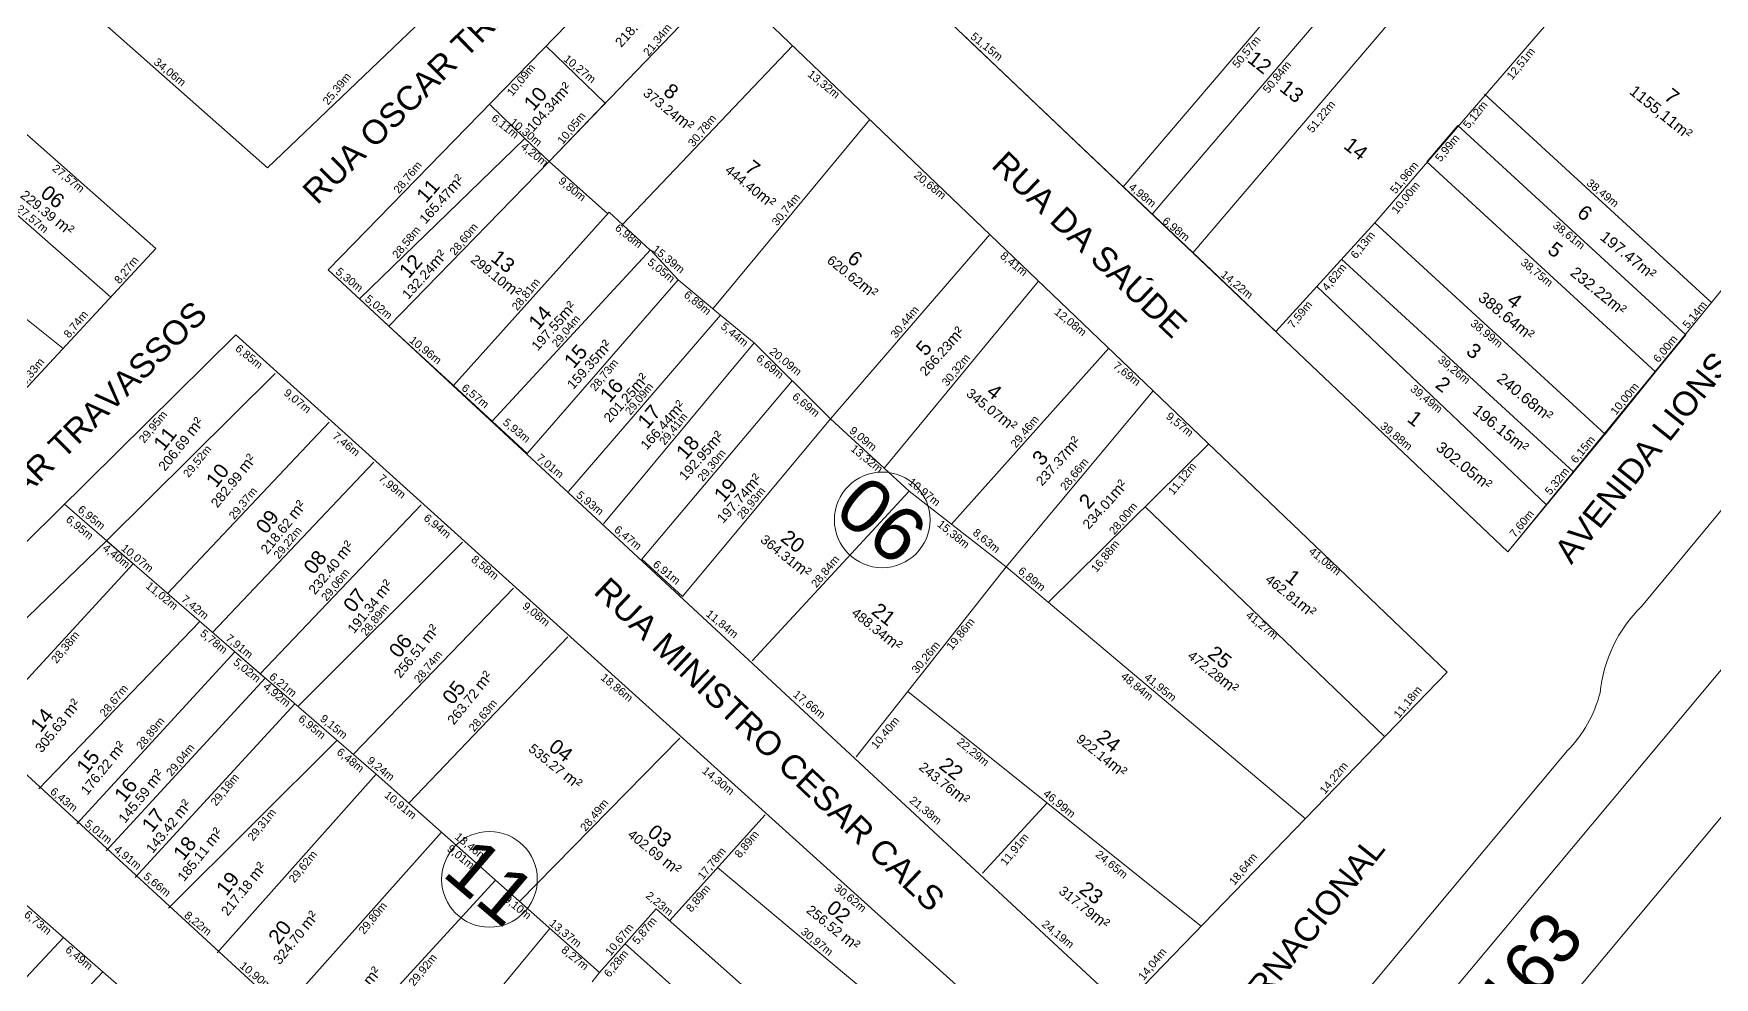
# Model space of a CAD drawing. Header units: metres. Extents: x 3808 to 8215, y 2374 to 6187.
# Drawn here: x 6209.6 to 6419.6, y 4025.9 to 4143.9 of the extents above; entities that cross this region are included whole.
import ezdxf
from ezdxf.enums import TextEntityAlignment as Align

# ---------------------------------------------------------------- set-up
doc = ezdxf.new("R2010")
doc.units = ezdxf.units.M
doc.linetypes.add('CENTER', pattern=[2, 1.25, -0.25, 0.25, -0.25])
for name, color, linetype in [('0 - Cotas', 7, 'Continuous'), ('0 - Linhas Quadras', 7, 'Continuous'), ('0 - MEIO FIO 2', 251, 'Continuous'), ('0 - Nome Ruas', 7, 'CENTER'), ('0 - Numero de Lotes', 6, 'Continuous'), ('0 - Número de Quadra', 7, 'CENTER'), ('0 - Área Dos Lotes', 1, 'Continuous'), ('vista', 7, 'Continuous')]:
    doc.layers.add(name, color=color, linetype=linetype)
doc.styles.add('Arial', font='arial.ttf')
doc.styles.add('pedro', font='arial.ttf', dxfattribs={"height": 3})

msp = doc.modelspace()

# ---------------------------------------------------------------- linework, layer by layer
at = {"layer": '0 - Cotas', "linetype": 'Continuous', "lineweight": 5}
for q in [(6398.893, 4085.279, 0), (6398.639, 4084.969, 0)]:
    msp.add_line((6393.824, 4079.089, 0), q, dxfattribs=at)
at = {"layer": '0 - Linhas Quadras', "linetype": 'Continuous', "lineweight": 5}
for p, q in [((6388.285, 4174.586, 0), (6345.771, 4124.717, 0)), ((6393.824, 4079.089, 0), (6299.65, 4168.51, 0)), ((6238.848, 4127.056, 0), (6278.35, 4164.826, 0)), ((6308.57, 4160.041, 0), (6345.771, 4124.717, 0)), ((6349.397, 4121.274, 0), (6382.39, 4159.975, 0)), ((6246.454, 4114.337, 0), (6288.562, 4157.602, 0)), ((6288.562, 4157.602, 0), (6386.23, 4064.042, 0)), ((6354.473, 4116.454, 0), (6387.709, 4155.44, 0)), ((6213.335, 4149.669, 0), (6238.848, 4127.056, 0)), ((6295.886, 4150.588, 0), (6274.057, 4127.875, 0)), ((6377.186, 4120.205, 0), (6399.167, 4145.671, 0)), ((6335.811, 4134.175, 0), (6325.658, 4143.815, 0)), ((6281.046, 4135.147, 0), (6273.632, 4142.313, 0)), ((6283.196, 4119.981, 0), (6304.479, 4142.355, 0)), ((6204.22, 4135.257, 0), (6224.908, 4116.997, 0)), ((6271.028, 4130.747, 0), (6266.595, 4135.031, 0)), ((6274.057, 4127.875, 0), (6281.046, 4135.147, 0)), ((6390.897, 4136.271, 0), (6419.311, 4110.2, 0)), ((6314.13, 4133.11, 0), (6294.482, 4109.467, 0)), ((6344.513, 4125.912, 0), (6335.811, 4134.175, 0)), ((6438.32, 4133.617, 0), (6393.824, 4079.089, 0)), ((6250.335, 4110.706, 0), (6271.028, 4130.747, 0)), ((6271.028, 4130.747, 0), (6274.057, 4127.875, 0)), ((6383.677, 4127.812, 0), (6387.572, 4132.376, 0)), ((6416.062, 4106.212, 0), (6387.572, 4132.376, 0)), ((6198.553, 4129.133, 0), (6219.273, 4110.918, 0)), ((6274.057, 4127.875, 0), (6254.034, 4107.293, 0)), ((6274.057, 4127.875, 0), (6281.362, 4121.323, 0)), ((6412.272, 4101.56, 0), (6383.677, 4127.812, 0)), ((6348.864, 4121.781, 0), (6344.513, 4125.912, 0)), ((6345.771, 4124.717, 0), (6364.817, 4106.632, 0)), ((6345.771, 4124.717, 0), (6354.473, 4116.454, 0)), ((6345.771, 4124.717, 0), (6349.397, 4121.274, 0)), ((6213.32, 4104.496, 0), (6191.699, 4121.727, 0)), ((6262.103, 4099.849, 0), (6281.534, 4121.514, 0)), ((6281.534, 4121.514, 0), (6286.674, 4116.772, 0)), ((6357.566, 4113.518, 0), (6348.864, 4121.781, 0)), ((6364.817, 4106.632, 0), (6377.186, 4120.205, 0)), ((6377.186, 4120.205, 0), (6405.969, 4093.796, 0)), ((6329.11, 4118.76, 0), (6309.199, 4095.716, 0)), ((6224.908, 4116.997, 0), (6206.281, 4096.903, 0)), ((6266.943, 4095.384, 0), (6286.705, 4116.807, 0)), ((6286.705, 4116.807, 0), (6290.159, 4113.06, 0)), ((6373.052, 4115.668, 0), (6402.03, 4089.074, 0)), ((6345.712, 4022.13, 0), (6246.454, 4114.337, 0)), ((6364.817, 4106.632, 0), (6357.566, 4113.518, 0)), ((6290.159, 4113.06, 0), (6271.31, 4091.357, 0)), ((6295.46, 4108.654, 0), (6290.159, 4113.06, 0)), ((6315.896, 4089.538, 0), (6335.202, 4112.924, 0)), ((6364.817, 4106.632, 0), (6369.936, 4112.249, 0)), ((6369.936, 4112.249, 0), (6398.65, 4084.961, 0)), ((6254.034, 4107.293, 0), (6250.335, 4110.706, 0)), ((6254.034, 4107.293, 0), (6262.103, 4099.849, 0)), ((6295.46, 4108.654, 0), (6276.475, 4086.592, 0)), ((6299.642, 4105.179, 0), (6295.46, 4108.654, 0)), ((6202.41, 4074.071, 0), (6234.916, 4106.185, 0)), ((6234.916, 4106.185, 0), (6343.058, 4008.55, 0)), ((6299.642, 4105.179, 0), (6280.845, 4082.56, 0)), ((6309.199, 4095.716, 0), (6299.642, 4105.179, 0)), ((6412.272, 4101.56, 0), (6416.062, 4106.212, 0)), ((6324.333, 4082.517, 0), (6343.955, 4104.539, 0)), ((6239.831, 4101.363, 0), (6218.741, 4080.457, 0)), ((6405.969, 4093.796, 0), (6412.272, 4101.56, 0)), ((6261.561, 4100.349, 0), (6266.943, 4095.384, 0)), ((6285.611, 4078.164, 0), (6304.42, 4100.448, 0)), ((6331.144, 4077.21, 0), (6349.525, 4099.203, 0)), ((6246.579, 4095.28, 0), (6226.362, 4073.86, 0)), ((6271.31, 4091.357, 0), (6266.943, 4095.384, 0)), ((6309.199, 4095.716, 0), (6290.698, 4073.471, 0)), ((6319.012, 4086.664, 0), (6309.199, 4095.716, 0)), ((6407.447, 4095.585, 0), (6393.824, 4079.089, 0)), ((6356.463, 4092.558, 0), (6336.413, 4072.769, 0)), ((6252.126, 4090.281, 0), (6231.976, 4069.001, 0)), ((6319.012, 4086.664, 0), (6299.419, 4065.425, 0)), ((6319.012, 4086.664, 0), (6331.144, 4077.21, 0)), ((6252.449, 4051.28, 0), (6213.482, 4085.009, 0)), ((6258.065, 4084.927, 0), (6237.964, 4063.818, 0)), ((6348.504, 4084.702, 0), (6378.377, 4056.022, 0)), ((6393.824, 4079.089, 0), (6398.65, 4084.961, 0)), ((6218.741, 4080.457, 0), (6198.157, 4060.546, 0)), ((6218.741, 4080.457, 0), (6222.069, 4077.576, 0)), ((6263.229, 4080.272, 0), (6242.663, 4059.751, 0)), ((6290.698, 4073.471, 0), (6285.611, 4078.164, 0)), ((6222.069, 4077.576, 0), (6202.648, 4056.422, 0)), ((6331.144, 4077.21, 0), (6312.423, 4053.43, 0)), ((6368.497, 4045.731, 0), (6331.144, 4077.21, 0)), ((6269.614, 4074.517, 0), (6249.584, 4053.76, 0)), ((6210.273, 4049.422, 0), (6230.405, 4070.361, 0)), ((6276.364, 4068.432, 0), (6256.528, 4047.652, 0)), ((6304.81, 3962.863, 0), (6193.494, 4065.224, 0)), ((6234.775, 4066.578, 0), (6215.021, 4045.062, 0)), ((6234.775, 4066.578, 0), (6238.571, 4063.293, 0)), ((6238.571, 4063.293, 0), (6218.718, 4041.669, 0)), ((6386.23, 4064.042, 0), (6345.712, 4022.13, 0)), ((6318.857, 4061.603, 0), (6355.543, 4032.239, 0)), ((6242.291, 4060.073, 0), (6222.34, 4038.343, 0)), ((6247.546, 4055.524, 0), (6226.512, 4034.513, 0)), ((6290.393, 4055.787, 0), (6270.337, 4035.372, 0)), ((6252.449, 4051.28, 0), (6232.581, 4028.94, 0)), ((6280.34, 4026.476, 0), (6252.449, 4051.28, 0)), ((6260.608, 4044.024, 0), (6252.449, 4051.28, 0)), ((6336.261, 4047.672, 0), (6328.171, 4038.902, 0)), ((6289.106, 4032.973, 0), (6301.029, 4046.199, 0)), ((6240.626, 4021.555, 0), (6260.608, 4044.024, 0)), ((6228.316, 4017.823, 0), (6201.989, 4040.775, 0)), ((6267.347, 4038.031, 0), (6246.917, 4015.779, 0)), ((6295.067, 4039.586, 0), (6338.556, 4003.237, 0)), ((6280.34, 4026.476, 0), (6287.437, 4034.456, 0)), ((6287.437, 4034.456, 0), (6331.743, 3995.085, 0)), ((6254.755, 4008.583, 0), (6274.153, 4031.978, 0)), ((6213.384, 4030.841, 0), (6193.01, 4009.073, 0)), ((6327.956, 3990.554, 0), (6283.53, 4030.063, 0)), ((6218.276, 4026.576, 0), (6198.026, 4005.116, 0)), ((6279.404, 4025.323, 0), (6280.34, 4026.476, 0))]:
    msp.add_line(p, q, dxfattribs=at)
at = {"layer": '0 - MEIO FIO 2', "lineweight": 5}
for p, q in [((6250.49, 3842.164), (6454.604, 4086.831)), ((6410.522, 4072.244), (6422.821, 4087.116)), ((6438.475, 4085.897), (6242.044, 3850.727)), ((6328.487, 3967.05), (6401.267, 4054.219))]:
    msp.add_line(p, q, dxfattribs=at)
for centre, radius, start, end in [((6422.832, 4059.698), 17.576, 134.45333, 174.33706), ((6389.748, 4065.482), 16.11, 315.64333, 345.44022)]:
    msp.add_arc(centre, radius, start, end, dxfattribs=at)
at = {"layer": '0 - Número de Quadra', "linetype": 'ByBlock', "lineweight": 5}
for centre in [(6315.66, 4083.065, 0), (6266.59, 4038.121, 0)]:
    msp.add_circle(centre, 5.979, dxfattribs=at)

# ---------------------------------------------------------------- texts
at = {"layer": '0 - Cotas', "lineweight": 5, "style": 'Arial'}
for s, rotation, p in [('21,34m', 50.93117, (6286.48, 4140.968, 0)), ('51,15m', 320.93117, (6326.598, 4143.327, 0)), ('50,57m', 50.93117, (6360.07, 4139.451, 0)), ('10,27m', 320.93117, (6275.758, 4140.528, 0)), ('12,51m', 50.93117, (6394.344, 4137.985, 0)), ('34,06m', 320.93117, (6224.547, 4140.131, 0)), ('25,39m', 50.93117, (6246.43, 4134.849, 0)), ('10,09m', 50.93117, (6269.443, 4135.95, 0)), ('13,32m', 320.93117, (6306.248, 4138.609, 0)), ('50,84m', 50.93117, (6363.886, 4136.31, 0)), ('51,22m', 50.93117, (6369.405, 4131.359, 0)), ('5,12m', 50.93117, (6388.906, 4131.902, 0)), ('6,11m', 320.93117, (6266.74, 4133.102, 0)), ('10,30m', 320.93117, (6269.032, 4132.628, 0)), ('10,05m', 50.93117, (6275.753, 4129.93, 0)), ('30,78m', 50.93117, (6292.068, 4129.623, 0)), ('5,99m', 50.93117, (6385.409, 4127.742, 0)), ('4,20m', 320.93117, (6270.413, 4129.585, 0)), ('27,57m', 320.93117, (6211.877, 4126.836, 0)), ('28,76m', 50.93117, (6255.278, 4123.769, 0)), ('20,68m', 320.93117, (6319.523, 4125.994, 0)), ('51,96m', 50.93117, (6379.791, 4123.743, 0)), ('9,80m', 320.93117, (6275.119, 4125.266, 0)), ('4,98m', 320.93117, (6346.357, 4124.507, 0)), ('10,00m', 50.93117, (6379.96, 4121.23, 0)), ('38,49m', 320.93117, (6403.559, 4125.005, 0)), ('27,57m', 320.93117, (6207.375, 4121.789, 0)), ('30,74m', 50.93117, (6302.537, 4119.744, 0)), ('28,60m', 50.93117, (6262.282, 4116.047, 0)), ('6,98m', 320.93117, (6282.181, 4119.399, 0)), ('6,98m', 320.93117, (6350.562, 4120.266, 0)), ('38,61m', 320.93117, (6399.336, 4119.731, 0)), ('28,58m', 50.93117, (6255.12, 4115.661, 0)), ('6,13m', 50.93117, (6374.847, 4115.619, 0)), ('8,27m', 50.93117, (6220.393, 4112.491, 0)), ('5,05m', 320.93117, (6286.245, 4115.094, 0)), ('15,39m', 320.93117, (6286.851, 4116.731, 0)), ('8,41m', 320.93117, (6330.301, 4115.905, 0)), ('38,75m', 320.93117, (6395.328, 4115.081, 0)), ('5,30m', 320.93117, (6247.282, 4113.934, 0)), ('14,22m', 320.93117, (6357.862, 4113.559, 0)), ('4,62m', 50.93117, (6371.276, 4111.587, 0)), ('28,81m', 50.93117, (6270.055, 4109.144, 0)), ('6,89m', 320.93117, (6290.777, 4111.036, 0)), ('5,02m', 320.93117, (6250.942, 4110.524, 0)), ('30,44m', 50.93117, (6317.385, 4105.693, 0)), ('12,08m', 320.93117, (6337.065, 4108.897, 0)), ('7,59m', 50.93117, (6367, 4106.928, 0)), ('5,14m', 50.93117, (6416.327, 4106.902, 0)), ('8,74m', 50.93117, (6214.071, 4105.708, 0)), ('29,04m', 50.93117, (6275.061, 4104.558, 0)), ('5,44m', 320.93117, (6295.404, 4107.084, 0)), ('38,99m', 320.93117, (6389.064, 4107.454, 0)), ('10,96m', 320.93117, (6256.488, 4105.37, 0)), ('6,00m', 50.93117, (6412.645, 4102.645, 0)), ('10,33m', 50.93117, (6208.109, 4099.185, 0)), ('6,85m', 320.93117, (6234.741, 4104.326, 0)), ('28,73m', 50.93117, (6279.825, 4099.06, 0)), ('6,69m', 320.93117, (6299.829, 4103.073, 0)), ('20,09m', 320.93117, (6301.473, 4103.946, 0)), ('30,32m', 50.93117, (6323.78, 4099.687, 0)), ('39,26m', 320.93117, (6384.995, 4102.901, 0)), ('7,69m', 320.93117, (6344.417, 4102.17, 0)), ('9,07m', 320.93117, (6240.8, 4098.776, 0)), ('6,57m', 320.93117, (6263.012, 4099.389, 0)), ('29,09m', 50.93117, (6284.204, 4096.085, 0)), ('6,69m', 320.93117, (6304.326, 4098.303, 0)), ('39,49m', 320.93117, (6381.538, 4099.288, 0)), ('10,00m', 50.93117, (6407.322, 4096.097, 0)), ('29,95m', 50.93117, (6223.464, 4092.58, 0)), ('5,93m', 320.93117, (6268.175, 4095.081, 0)), ('29,41m', 50.93117, (6288.48, 4092.332, 0)), ('9,09m', 320.93117, (6311.461, 4094.054, 0)), ('29,46m', 50.93117, (6332.38, 4091.991, 0)), ('9,57m', 320.93117, (6351.02, 4095.835, 0)), ('39,88m', 320.93117, (6377.776, 4094.63, 0)), ('7,46m', 320.93117, (6246.892, 4093.38, 0)), ('6,15m', 50.93117, (6402.34, 4090.05, 0)), ('29,52m', 50.93117, (6228.997, 4088.269, 0)), ('7,01m', 320.93117, (6272.359, 4090.641, 0)), ('29,30m', 50.93117, (6293.252, 4087.768, 0)), ('13,32m', 320.93117, (6311.619, 4091.8, 0)), ('28,66m', 50.93117, (6338.571, 4086.669, 0)), ('7,99m', 320.93117, (6252.626, 4088.093, 0)), ('11,12m', 50.93117, (6352.032, 4086.096, 0)), ('5,32m', 50.93117, (6399.112, 4086.094, 0)), ('29,37m', 50.93117, (6234.708, 4083.032, 0)), ('5,93m', 320.93117, (6277.34, 4086.009, 0)), ('28,93m', 50.93117, (6298.185, 4083.056, 0)), ('10,97m', 320.93117, (6318.807, 4087.63, 0)), ('6,95m', 320.93117, (6215.063, 4084.202, 0)), ('28,00m', 50.93117, (6344.674, 4081.126, 0)), ('7,60m', 50.93117, (6394.711, 4080.779, 0)), ('6,95m', 320.93117, (6213.588, 4082.959, 0)), ('29,22m', 50.93117, (6240.287, 4078.103, 0)), ('6,94m', 320.93117, (6258.273, 4083.137, 0)), ('6,47m', 320.93117, (6282.081, 4081.679, 0)), ('15,38m', 320.93117, (6322.445, 4082.362, 0)), ('10,07m', 320.93117, (6220.488, 4079.375, 0)), ('8,63m', 320.93117, (6326.875, 4081.298, 0)), ('16,88m', 50.93117, (6342.435, 4076.415, 0)), ('4,40m', 320.93117, (6218.168, 4079.388, 0)), ('8,58m', 320.93117, (6264.214, 4077.952, 0)), ('6,91m', 320.93117, (6286.914, 4077.339, 0)), ('28,84m', 50.93117, (6307.452, 4074.507, 0)), ('41,08m', 320.93117, (6368.854, 4078.973, 0)), ('29,06m', 50.93117, (6246.251, 4072.835, 0)), ('6,89m', 320.93117, (6332.534, 4076.518, 0)), ('11,02m', 320.93117, (6223.552, 4074.658, 0)), ('7,42m', 320.93117, (6227.99, 4072.987, 0)), ('28,89m', 50.93117, (6251.183, 4068.474, 0)), ('9,08m', 320.93117, (6270.624, 4072.114, 0)), ('11,84m', 320.93117, (6293.544, 4071.138, 0)), ('5,78m', 320.93117, (6230.343, 4068.696, 0)), ('19,86m', 50.93117, (6324.354, 4066.676, 0)), ('41,27m', 320.93117, (6360.999, 4070.978, 0)), ('28,38m', 50.93117, (6212.506, 4065.035, 0)), ('7,91m', 320.93117, (6233.529, 4068.105, 0)), ('30,26m', 50.93117, (6320.014, 4063.775, 0)), ('5,02m', 320.93117, (6234.497, 4065.104, 0)), ('28,74m', 50.93117, (6257.835, 4062.601, 0)), ('6,21m', 320.93117, (6238.987, 4063.289, 0)), ('18,86m', 320.93117, (6280.399, 4063.183, 0)), ('48,84m', 320.93117, (6345.386, 4063.333, 0)), ('41,95m', 320.93117, (6348.292, 4063.226, 0)), ('28,67m', 50.93117, (6218.575, 4058.354, 0)), ('4,92m', 320.93117, (6238.235, 4062.045, 0)), ('17,66m', 320.93117, (6304.435, 4061.082, 0)), ('11,18m', 50.93117, (6380.221, 4058.171, 0)), ('28,63m', 50.93117, (6264.683, 4056.505, 0)), ('28,89m', 50.93117, (6223.135, 4054.282, 0)), ('6,95m', 320.93117, (6242.621, 4058.024, 0)), ('9,15m', 320.93117, (6245.334, 4058.046, 0)), ('10,40m', 50.93117, (6314.941, 4054.333, 0)), ('29,04m', 50.93117, (6226.881, 4050.943, 0)), ('22,29m', 320.93117, (6324.897, 4055.136, 0)), ('6,48m', 320.93117, (6247.414, 4053.866, 0)), ('9,24m', 320.93117, (6251.206, 4052.804, 0)), ('14,22m', 50.93117, (6370.977, 4048.687, 0)), ('29,18m', 50.93117, (6232.441, 4047.216, 0)), ('14,30m', 320.93117, (6293.067, 4051.54, 0)), ('6,43m', 320.93117, (6211.618, 4048.94, 0)), ('10,91m', 320.93117, (6253.36, 4048.501, 0)), ('21,38m', 320.93117, (6318.971, 4047.835, 0)), ('46,99m', 320.93117, (6335.671, 4048.677, 0)), ('29,31m', 50.93117, (6237.06, 4042.845, 0)), ('28,49m', 50.93117, (6278.601, 4044.041, 0)), ('5,01m', 320.93117, (6215.932, 4044.928, 0)), ('4,91m', 320.93117, (6219.592, 4041.696, 0)), ('9,01m', 320.93117, (6261.202, 4041.781, 0)), ('18,46m', 320.93117, (6262.169, 4043.293, 0)), ('8,89m', 50.93117, (6297.883, 4040.704, 0)), ('11,91m', 50.93117, (6331.109, 4039.754, 0)), ('29,62m', 50.93117, (6242.204, 4037.607, 0)), ('17,78m', 50.93117, (6293.269, 4038.005, 0)), ('24,65m', 320.93117, (6342.216, 4041.077, 0)), ('18,64m', 50.93117, (6359.658, 4037.29, 0)), ('5,66m', 320.93117, (6223.254, 4038.32, 0)), ('9,10m', 320.93117, (6268.301, 4035.488, 0)), ('2,23m', 320.93117, (6286.024, 4035.928, 0)), ('8,89m', 50.93117, (6291.824, 4033.936, 0)), ('30,62m', 320.93117, (6309.559, 4036.878, 0)), ('6,73m', 320.93117, (6208.362, 4033.56, 0)), ('8,22m', 320.93117, (6228.365, 4033.461, 0)), ('29,80m', 50.93117, (6250.928, 4031.172, 0)), ('13,37m', 320.93117, (6273.972, 4032.475, 0)), ('10,67m', 50.93117, (6281.732, 4028.482, 0)), ('5,87m', 50.93117, (6285.115, 4029.9, 0)), ('30,97m', 320.93117, (6305.393, 4031.429, 0)), ('24,19m', 320.93117, (6335.501, 4032.357, 0)), ('6,49m', 320.93117, (6213.512, 4029.17, 0)), ('8,27m', 320.93117, (6275.464, 4029.141, 0)), ('10,90m', 320.93117, (6235.295, 4027.169, 0)), ('29,92m', 50.93117, (6257.168, 4024.693, 0)), ('6,28m', 50.93117, (6281.567, 4025.782, 0)), ('14,04m', 50.93117, (6348.323, 4025.417, 0))]:
    msp.add_text(s, height=1, rotation=rotation, dxfattribs=at).set_placement(p)
at = {"layer": '0 - Nome Ruas', "linetype": 'Continuous', "lineweight": 5, "style": 'pedro'}
for s, rotation, p in [('RUA OSCAR TRAVASSOS', 44.64404, (6245.07, 4122.34, 0)), ('AVENIDA LIONS INTERNACIONAL', 51.35991, (6401.743, 4077.392, 0)), ('RUA DA SAÚDE', 316.48548, (6329.142, 4127.235, 0)), ('RUA OSCAR TRAVASSOS', 44.64404, (6194.776, 4072.211, 0)), ('RUA MINISTRO CESAR CALS', 316.48548, (6279.457, 4073.958, 0)), ('AVENIDA LIONS INTERNACIONAL', 51.35991, (6336.62, 3989.349, 0))]:
    msp.add_text(s, height=3, rotation=rotation, dxfattribs=at).set_placement(p)
at = {"layer": '0 - Numero de Lotes', "lineweight": 5, "style": 'Arial'}
for s, height, rotation, p in [('12', 1.8197, 321.92725, (6361.14, 4140.417, -540.279)), ('10', 1.8197, 49.05132, (6272.081, 4134.069, -540.279)), ('8', 1.82, 321.92725, (6288.18, 4136.371, -540.279)), ('13', 1.8197, 321.92725, (6365.167, 4136.805, -540.279)), ('7', 1.82, 321.92725, (6413.2, 4135.744, -540.279)), ('14', 1.8197, 321.92725, (6373.168, 4129.627, -540.279)), ('7', 1.82, 321.92725, (6298.363, 4126.787, -540.279)), ('06', 1.8197, 321.92725, (6210.361, 4123.624, -540.279)), ('11', 1.8197, 49.05132, (6258.663, 4122.558, -540.279)), ('6', 1.82, 321.92725, (6402.332, 4121.168, -540.279)), ('5', 1.82, 321.92725, (6398.638, 4116.565, -540.279)), ('12', 1.8197, 49.05132, (6256.504, 4113.133, -540.279)), ('13', 1.8197, 321.92725, (6266.621, 4115.547, -540.279)), ('6', 1.82, 321.92725, (6311.146, 4115.468, -540.279)), ('14', 1.8197, 49.05132, (6272.665, 4106.697, -540.279)), ('4', 1.82, 321.92725, (6393.546, 4110.217, -540.279)), ('5', 1.82, 49.05132, (6321.073, 4103.424, -540.279)), ('3', 1.82, 321.92725, (6388.47, 4103.912, -540.279)), ('15', 1.8197, 49.05132, (6277.106, 4101.87, -540.279)), ('2', 1.82, 321.92725, (6384.617, 4099.732, -540.279)), ('16', 1.8197, 49.05132, (6281.599, 4097.611, -540.279)), ('4', 1.82, 321.92725, (6328.55, 4098.822, -540.279)), ('17', 1.8197, 49.05132, (6286.293, 4094.316, -540.279)), ('1', 1.82, 321.92725, (6381.114, 4095.471, -540.279)), ('11', 1.8197, 51.92725, (6225.889, 4091.551, -540.279)), ('18', 1.8197, 49.05132, (6291.106, 4090.484, -540.279)), ('3', 1.82, 49.05132, (6335.599, 4089.702, -540.279)), ('10', 1.8197, 51.92725, (6232.446, 4086.962, -540.279)), ('19', 1.8197, 49.05132, (6295.839, 4085.141, -540.279)), ('2', 1.82, 49.05132, (6341.43, 4084.286, -540.279)), ('09', 1.8197, 51.92725, (6238.674, 4081.167, -540.279)), ('20', 1.8197, 321.92725, (6302.831, 4080.542, -540.279)), ('08', 1.8197, 51.92725, (6244.643, 4076.112, -540.279)), ('1', 1.82, 321.92725, (6365.871, 4075.6, -540.279)), ('07', 1.8197, 51.92725, (6249.597, 4071.357, -540.279)), ('21', 1.8197, 321.92725, (6314.176, 4071.422, -540.279)), ('06', 1.8197, 51.92725, (6255.303, 4065.663, -540.279)), ('25', 1.8197, 321.92725, (6356.169, 4066.057, -540.279)), ('05', 1.8197, 51.92725, (6261.982, 4059.827, -540.279)), ('14', 1.8197, 51.92725, (6210.509, 4056.363, -540.279)), ('04', 1.8197, 321.92725, (6273.853, 4054.404, -540.279)), ('24', 1.8197, 321.92725, (6342.283, 4055.599, -540.279)), ('15', 1.8197, 51.92725, (6216.273, 4051.158, -540.279)), ('22', 1.8197, 321.92725, (6322.616, 4052.122, -540.279)), ('16', 1.8197, 51.92725, (6220.991, 4047.644, -540.279)), ('17', 1.8197, 51.92725, (6224.437, 4043.866, -540.279)), ('03', 1.8197, 321.92725, (6286.2, 4043.712, -540.279)), ('18', 1.8197, 51.92725, (6228.36, 4040.352, -540.279)), ('19', 1.8197, 51.92725, (6233.727, 4035.93, -540.279)), ('23', 1.8197, 321.92725, (6340.114, 4036.61, -540.279)), ('02', 1.8197, 321.92725, (6308.553, 4034.241, -540.279)), ('20', 1.8197, 51.92725, (6240.24, 4029.854, -540.279))]:
    msp.add_text(s, height=height, rotation=rotation, dxfattribs=at).set_placement(p)
at = {"layer": '0 - Número de Quadra', "linetype": 'Continuous', "lineweight": 5, "style": 'pedro'}
for s, rotation, p in [('06', 320.40699, (6309.352, 4083.821, 0)), ('11', 319.60113, (6260.51, 4038.706, 0))]:
    msp.add_text(s, height=6.7786, rotation=rotation, dxfattribs=at).set_placement(p)
at = {"layer": '0 - Área Dos Lotes', "lineweight": 5, "style": 'Arial'}
for s, height, rotation, p in [('218.74', 1.2, 48.05524, (6283.06, 4142.065, 0)), ('m²', 1.4, 48.05524, (6275.453, 4135.297, 0)), ('373.24', 1.2, 320.93117, (6285.682, 4136.226, 0)), ('1155,11m²', 1.4, 320.93117, (6408.887, 4136.435, 0)), ('104.34', 1.2, 48.05524, (6272.026, 4131.483, 0)), ('m²', 1.4, 320.93117, (6289.663, 4132.994, 0)), ('m²', 1.4, 48.05524, (6262.035, 4123.787, 0)), ('444.40', 1.2, 320.93117, (6295.904, 4126.61, 0)), ('229.39 ', 1.2, 320.93117, (6207.88, 4123.465, 0)), ('165.47', 1.2, 48.05524, (6258.607, 4119.973, 0)), ('m²', 1.4, 320.93117, (6299.884, 4123.379, 0)), ('m²', 1.4, 320.93117, (6212.223, 4119.94, 0)), ('197.47m²', 1.4, 320.93117, (6405.218, 4118.213, 0)), ('m²', 1.4, 48.05524, (6259.876, 4114.361, 0)), ('299.10', 1.2, 320.93117, (6264.14, 4115.389, 0)), ('620.62', 1.2, 320.93117, (6308.654, 4115.318, 0)), ('132.24', 1.2, 48.05524, (6256.448, 4110.548, 0)), ('232.22m²', 1.4, 320.93117, (6401.501, 4113.747, 0)), ('m²', 1.4, 320.93117, (6268.121, 4112.157, 0)), ('m²', 1.4, 320.93117, (6312.634, 4112.087, 0)), ('388.64m²', 1.4, 320.93117, (6389.99, 4110.623, 0)), ('m²', 1.4, 48.05524, (6276.037, 4107.925, 0)), ('197.55', 1.2, 48.05524, (6272.61, 4104.112, 0)), ('m²', 1.4, 48.05524, (6324.534, 4104.752, 0)), ('m²', 1.4, 48.05524, (6280.478, 4103.099, 0)), ('266.23', 1.2, 48.05524, (6321.107, 4100.938, 0)), ('159.35', 1.2, 48.05524, (6277.051, 4099.285, 0)), ('m²', 1.4, 48.05524, (6285.061, 4098.939, 0)), ('240.68m²', 1.4, 320.93117, (6392.312, 4100.491, 0)), ('201.25', 1.2, 48.05524, (6281.633, 4095.126, 0)), ('345.07', 1.2, 320.93117, (6326.052, 4098.677, 0)), ('m²', 1.4, 48.05524, (6289.665, 4095.544, 0)), ('196.15m²', 1.4, 320.93117, (6389.289, 4096.531, 0)), ('m²', 1.4, 50.93117, (6229.572, 4093.412, 0)), ('166.44', 1.2, 48.05524, (6286.237, 4091.731, 0)), ('m²', 1.4, 320.93117, (6330.033, 4095.445, 0)), ('206.69 ', 1.2, 50.93117, (6226.047, 4089.07, 0)), ('m²', 1.4, 48.05524, (6294.478, 4091.712, 0)), ('m²', 1.4, 48.05524, (6339.06, 4091.03, 0)), ('302.05m²', 1.4, 320.93117, (6384.715, 4091.899, 0)), ('m²', 1.4, 50.93117, (6236.129, 4088.823, 0)), ('192.95', 1.2, 48.05524, (6291.051, 4087.898, 0)), ('237.37', 1.2, 48.05524, (6335.633, 4087.216, 0)), ('282.99 ', 1.2, 50.93117, (6232.604, 4084.481, 0)), ('m²', 1.4, 48.05524, (6299.211, 4086.369, 0)), ('197.74', 1.2, 48.05524, (6295.784, 4082.556, 0)), ('m²', 1.4, 48.05524, (6344.891, 4085.614, 0)), ('m²', 1.4, 50.93117, (6242.358, 4083.029, 0)), ('234.01', 1.2, 48.05524, (6341.464, 4081.8, 0)), ('218.62 ', 1.2, 50.93117, (6238.833, 4078.686, 0)), ('m²', 1.4, 50.93117, (6248.327, 4077.974, 0)), ('364.31', 1.2, 320.93117, (6300.334, 4080.397, 0)), ('232.40 ', 1.2, 50.93117, (6244.802, 4073.631, 0)), ('m²', 1.4, 320.93117, (6304.315, 4077.166, 0)), ('462.81', 1.2, 320.93117, (6363.411, 4075.424, 0)), ('m²', 1.4, 50.93117, (6253.196, 4073.115, 0)), ('191.34 ', 1.2, 50.93117, (6249.671, 4068.773, 0)), ('488.34', 1.2, 320.93117, (6311.716, 4071.246, 0)), ('m²', 1.4, 320.93117, (6367.392, 4072.193, 0)), ('m²', 1.4, 50.93117, (6258.987, 4067.525, 0)), ('256.51 ', 1.2, 50.93117, (6255.462, 4063.182, 0)), ('m²', 1.4, 320.93117, (6315.697, 4068.014, 0)), ('472.28', 1.2, 320.93117, (6353.71, 4065.881, 0)), ('m²', 1.4, 50.93117, (6265.666, 4061.688, 0)), ('m²', 1.4, 320.93117, (6357.691, 4062.65, 0)), ('263.72 ', 1.2, 50.93117, (6262.14, 4057.346, 0)), ('m²', 1.4, 50.93117, (6214.179, 4058.208, 0)), ('305.63 ', 1.2, 50.93117, (6210.654, 4053.865, 0)), ('m²', 1.4, 50.93117, (6219.872, 4052.916, 0)), ('535.27 ', 1.2, 320.93117, (6271.356, 4054.258, 0)), ('922.14', 1.2, 320.93117, (6339.786, 4055.454, 0)), ('176.22 ', 1.2, 50.93117, (6216.347, 4048.574, 0)), ('243.76', 1.2, 320.93117, (6320.135, 4051.963, 0)), ('m²', 1.4, 320.93117, (6343.767, 4052.222, 0)), ('m²', 1.4, 50.93117, (6224.59, 4049.402, 0)), ('m²', 1.4, 320.93117, (6275.698, 4050.733, 0)), ('145.59 ', 1.2, 50.93117, (6221.065, 4045.059, 0)), ('m²', 1.4, 320.93117, (6324.116, 4048.731, 0)), ('m²', 1.4, 50.93117, (6228.037, 4045.623, 0)), ('143.42 ', 1.2, 50.93117, (6224.511, 4041.281, 0)), ('m²', 1.4, 50.93117, (6231.96, 4042.11, 0)), ('185.11 ', 1.2, 50.93117, (6228.435, 4037.768, 0)), ('402.69 ', 1.2, 320.93117, (6283.74, 4043.536, 0)), ('m²', 1.4, 50.93117, (6237.411, 4037.791, 0)), ('m²', 1.4, 320.93117, (6288.083, 4040.011, 0)), ('217.18 ', 1.2, 50.93117, (6233.886, 4033.449, 0)), ('317.79', 1.2, 320.93117, (6337.617, 4036.465, 0)), ('m²', 1.4, 50.93117, (6243.911, 4031.699, 0)), ('256.52 ', 1.2, 320.93117, (6306.072, 4034.082, 0)), ('m²', 1.4, 320.93117, (6341.598, 4033.233, 0)), ('324.70 ', 1.2, 50.93117, (6240.386, 4027.356, 0)), ('m²', 1.4, 320.93117, (6310.415, 4030.557, 0)), ('m²', 1.4, 50.93117, (6251.738, 4024.715, 0))]:
    msp.add_text(s, height=height, rotation=rotation, dxfattribs=at).set_placement(p)
at = {"layer": 'vista', "lineweight": 5, "style": 'pedro'}
msp.add_text('BR 163', height=6.24, rotation=50.23736, dxfattribs=at).set_placement((6380.198, 4012.307), align=Align.TOP_LEFT)

doc.saveas('drawing.dxf')
